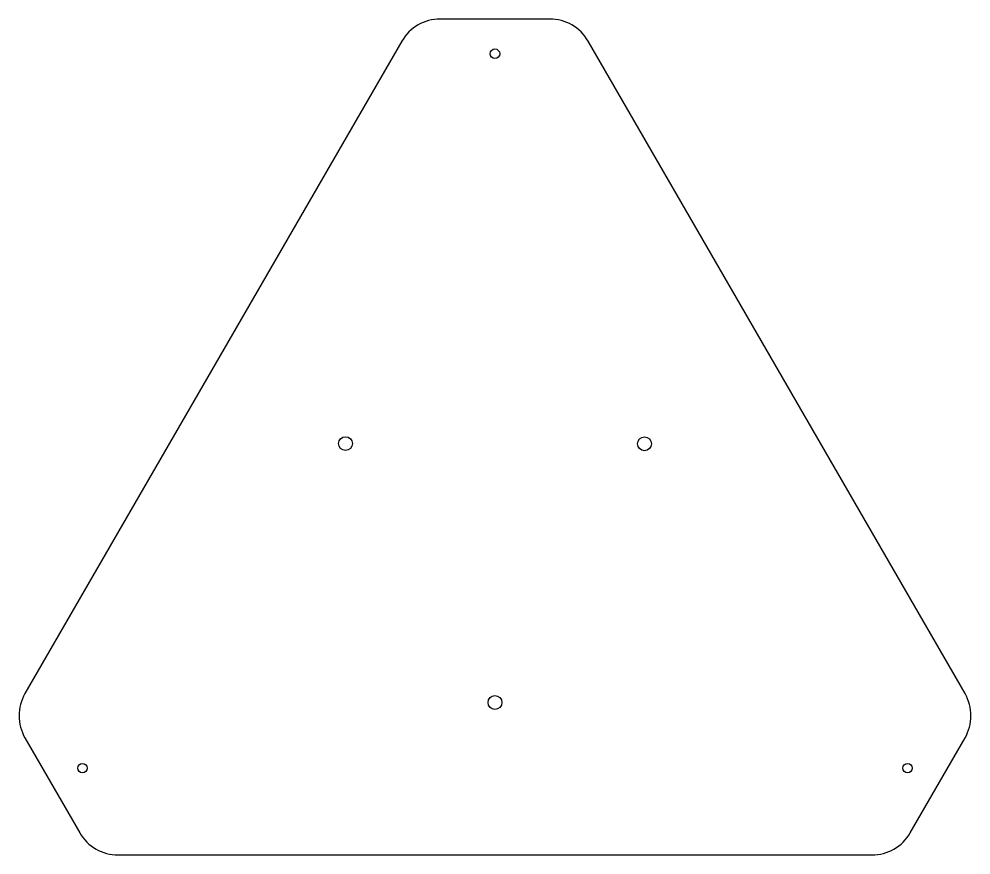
# Model space of a CAD drawing. Header units: millimetres. Extents: x -308 to 35, y -196 to 105.
import ezdxf

# ---------------------------------------------------------------- set-up
doc = ezdxf.new("R2010")
doc.units = ezdxf.units.MM
doc.layers.get('0').update_dxf_attribs({"linetype": 'CONTINUOUS'})

msp = doc.modelspace()

# ---------------------------------------------------------------- linework, layer by layer
msp.add_lwpolyline([(-305.71, -138.03, 0.26795), (-305.71, -154.03), (-285.96, -188.24, 0.267948), (-272.11, -196.24), (-256.34, -196.24), (-239.34, -196.24), (-0.41, -196.24, 0.267949), (13.45, -188.24), (33.2, -154.03, 0.267948), (33.2, -138.03), (-102.65, 97.26, 0.26795), (-116.51, 105.26), (-156, 105.27, 0.267948), (-169.86, 97.27)], format="xyb", close=True)
for centre, radius in [((-136.26, 92.77, 0), 1.7), ((-190.15, -47.87, 0), 2.5), ((-82.34, -47.92, 0), 2.5), ((-136.27, -141.24, 0), 2.5), ((-285.01, -164.89, 0), 1.7), ((12.5, -164.89, 0), 1.7)]:
    msp.add_circle(centre, radius)

doc.saveas('drawing.dxf')
